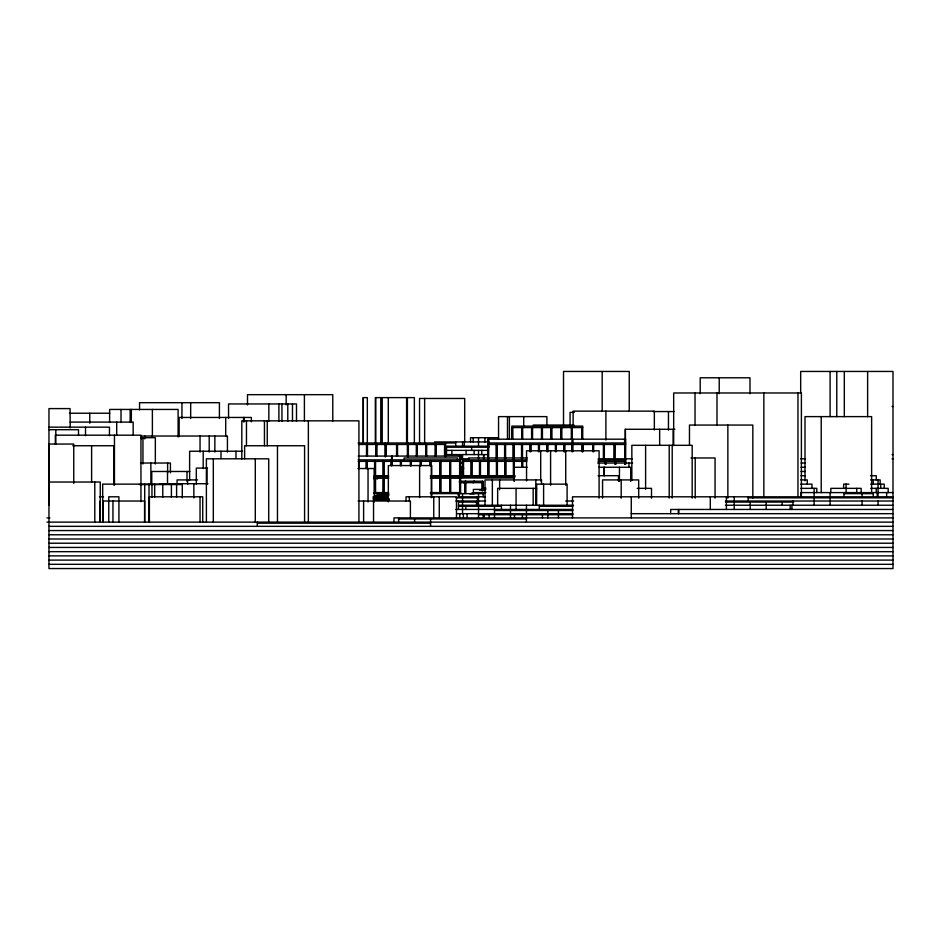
<?xml version="1.0" encoding="UTF-8"?>
<svg xmlns="http://www.w3.org/2000/svg" width="940" height="940" viewBox="0 0 940 940"><rect width="100%" height="100%" fill="white"/><g stroke="black" fill="none" stroke-linecap="round" stroke-linejoin="round"><path stroke-width="1.41" d="M892.084 406.491L893 406.491M653.265 411.555L674.168 411.555M574.317 412.39L570.063 412.39L570.063 425.538M69.36 413.236L109.792 413.236M70.195 422.095L133.151 422.095L133.151 435.208M533.203 425.056L574.093 425.056M48.962 427.16L109.463 427.16L109.463 435.737M511.853 427.582L582.73 427.582M674.885 429.274L625.229 429.274L625.229 439.497M48.962 429.697L78.502 429.697L78.502 435.443M140.648 437.711L155.347 437.711L155.347 464.007M498.47 437.711L470.529 437.711L470.529 441.941M434.55 441.941L489 441.941M358.081 442.987L455.665 442.987M487.696 442.987L625.676 442.987M48.962 444.044L73.755 444.044L73.755 483.383M358.763 444.467L445.525 444.467M487.696 444.467L625.676 444.467M72.779 445.736L113.74 445.736L113.74 485.017M446.547 446.159L489 446.159M489 447.217L446.547 447.217L446.547 454.596L488.177 454.596M444.456 450.378L488.577 450.378M242.485 451.224L189.621 451.224L189.621 480.211M892.084 454.596L893 454.596M358.152 456.076L460.577 456.076L460.577 493.629M527.34 457.968L468.543 457.968L468.543 459.872M691.029 457.968L715.058 457.968L715.058 498.153M459.86 458.814L469.013 458.814M598.275 458.814L632.268 458.814M800.68 458.814L805.416 458.814M892.084 458.814L893 458.814M358.152 459.872L460.577 459.872M527.129 459.872L462.586 459.872L462.586 476.756M598.063 459.872L625.676 459.872M358.152 461.352L460.577 461.352M462.586 461.352L526.776 461.352M598.063 461.352L625.676 461.352M140.953 463.032L170.422 463.032L170.422 472.879M459.86 463.032L462.668 463.032M597.629 463.032L632.561 463.032M801.056 463.032L805.416 463.032M459.86 467.262L462.668 467.262M514.286 467.262L527.152 467.262M598.756 467.262L630.716 467.262L630.716 481.327M801.009 467.262L805.416 467.262M459.93 467.38L462.75 467.38M207.564 468.096L196.307 468.096L196.307 484.159M459.93 468.003L463.596 468.003M357.976 468.52L374.261 468.52L374.261 501.925M460.212 468.625L463.596 468.625M459.637 469.248L463.032 469.248M459.637 469.871L463.303 469.871M459.919 470.505L463.303 470.505M459.919 471.128L462.738 471.128M189.833 471.481L151.763 471.481L151.763 484.135M801.009 471.481L805.416 471.481M462.174 471.751L460.201 471.751L460.201 477.591M374.108 475.699L388.62 475.699M430.367 475.699L460.577 475.699M462.586 475.699L515.108 475.699M598.098 475.699L618.485 475.699L618.485 481.327M800.986 475.699L805.416 475.699M870.511 475.699L876.268 475.699L876.268 479.917M374.108 476.756L388.62 476.756M430.367 476.756L515.108 476.756M373.65 478.014L377.751 478.014L377.751 478.648L373.65 478.648M460.189 478.014L513.945 478.014M374.108 478.225L388.62 478.225M430.367 478.225L460.577 478.225M197.635 479.917L177.072 479.917L177.072 484.3M800.763 479.917L807.284 479.917L807.284 484.135M870.546 479.917L880.169 479.917L880.169 484.135M459.425 481.221L482.995 481.221L482.995 482.655M459.425 481.903L482.995 481.903M48.962 482.032L100.251 482.032L100.251 522.123M459.637 482.032L482.161 481.903M459.495 482.655L483.113 482.655L483.113 489.435M159.753 483.712L207.916 483.712M800.763 484.135L811.972 484.135L811.972 488.353M848.938 484.135L843.65 484.135L843.65 488.353M870.628 484.135L884.235 484.135L884.235 488.353M139.214 484.558L181.255 484.558M484.3 488.142L485.91 488.142M536.611 488.353L497.648 488.353L497.648 505.238M637.191 488.353L651.502 488.353L651.502 498.2M800.915 488.353L816.801 488.353L816.801 492.584M870.734 488.353L888.183 488.353L888.183 492.584M482.678 488.777L485.498 488.777M485.757 489.411L473.372 489.411L473.372 492.584M479.447 490.046L485.298 490.046M374.108 492.584L388.62 492.584M430.367 492.584L460.577 492.584M472.996 492.584L485.874 492.584M893 492.584L800.927 492.584L800.927 496.802M471.375 493.206L474.207 493.206M374.108 493.629L388.702 493.629M430.367 493.629L483.184 493.629M843.967 493.629L873.26 493.629M469.765 493.841L474.207 493.841M378.844 494.217L388.714 494.217M377.445 494.804L388.725 494.804M376.047 495.392L388.725 495.392M374.661 495.979L387.339 495.979M373.262 496.567L385.94 496.567M99.452 496.802L103.494 496.802M485.404 496.802L458.274 496.802L458.274 493.629M893 496.802L572.495 496.802L572.495 517.905M373.262 497.154L384.542 497.154M373.274 497.742L383.144 497.742M456.065 497.848L478.519 497.848M748.205 497.848L893 497.848M373.286 498.318L381.757 498.318M373.309 498.905L389.348 498.905M373.262 499.751L389.348 499.751M358.116 501.02L410.404 501.02L410.404 517.905M455.806 501.02L485.628 501.02M565.727 501.02L573.564 501.02M725.504 501.02L893 501.02M458.473 502.078L477.403 502.078M725.504 502.078L793.618 502.078M48.962 505.238L49.244 444.044M458.473 505.238L573.564 505.238M725.422 505.238L893 505.238M458.462 506.296L501.431 506.296M539.337 506.296L572.954 506.296M455.806 509.457L572.954 509.457M893 509.457L670.69 509.457L670.69 513.675M494.499 510.514L572.954 510.514M456.723 513.675L572.954 513.675M631.269 513.675L893 513.675M478.519 514.732L572.954 514.732M47 517.905L49.902 517.905M893 517.905L393.966 517.905L393.966 522.123M398.607 518.951L526.459 518.951M47 522.123L893 522.123M257.325 523.169L430.567 523.169M48.962 526.341L893 526.341M48.962 530.56L893 530.56M48.962 534.778L893 534.778M48.962 538.996L893 538.996M48.962 543.226L893 543.226M48.962 547.444L893 547.444M48.962 551.663L893 551.663M48.962 555.881L893 555.881M48.962 560.099L893 560.099M48.962 564.317L893 564.317M886.655 492.584L886.655 496.802M880.733 484.135L880.733 488.353M878.066 479.917L878.066 496.802M878.066 501.02L878.066 505.238M877.208 492.584L877.208 496.802M876.209 488.353L876.209 492.584M873.201 479.917L873.201 484.135M873.26 492.584L873.26 496.802M871.627 492.584L871.627 416.62L804.993 416.62L804.993 480.892M867.632 371.453L867.632 416.69M862.086 493.629L862.086 496.802M862.086 501.02L862.086 505.238M861.158 492.584L861.158 488.353L830.831 488.353L830.831 492.584M856.751 488.353L856.751 492.584M846.094 484.135L846.094 492.584M844.32 371.453L844.32 416.69M843.967 492.584L843.967 496.802M836.764 371.453L836.764 416.69M830.091 371.453L830.091 416.69M830.114 492.584L830.114 496.802M830.114 497.848L830.114 505.238M821.219 416.62L821.219 492.584M814.134 488.353L814.134 496.802M814.134 497.848L814.134 505.238M801.397 496.802L801.397 392.979L673.675 392.979L673.675 445.619M800.68 393.343L800.68 371.453L893 371.453L893 568.547L48.962 568.547L48.962 408.595L70.065 408.595L70.195 427.923M797.966 392.979L797.966 496.802M792.902 501.02L792.902 505.238M791.915 505.238L791.915 509.457M790.164 505.238L790.164 509.457M782.174 502.078L782.174 505.238M766.194 502.078L766.194 509.457M763.844 392.979L763.844 496.802M752.834 498.094L752.834 425.056L689.466 425.056L689.466 445.501M750.202 502.078L750.202 509.457M749.991 393.731L749.991 377.786L700.206 377.786L700.206 393.731M748.205 496.802L748.205 501.02M734.222 496.802L734.222 501.02M734.222 502.078L734.222 509.457M727.854 425.056L727.854 498.094M726.397 496.802L726.397 509.457M719.218 377.786L719.218 393.731M716.997 392.979L716.997 425.15M710.288 496.802L710.288 509.457M695.212 457.968L695.212 498.153M695.024 392.979L695.024 425.15M692.181 498.082L692.181 445.313L631.845 445.313L631.845 480.493M678.856 509.457L678.856 513.675M678.292 509.457L678.292 513.675M673.111 429.274L673.111 445.349M672.206 445.313L672.206 498.082M669.209 445.313L669.209 498.082M668.457 411.555L668.457 430.203M659.657 429.274L659.657 445.349M654.346 429.968L654.346 411.132L573.13 411.132L573.13 425.62M645.604 445.313L645.604 489.294M638.683 498.2L638.683 479.917L602.564 479.917L602.564 498.2M631.269 496.802L631.269 517.905M629.248 411.097L629.248 371.453L563.518 371.453L563.518 425.785M628.966 463.032L628.966 467.262M625.676 464.219L625.676 439.191L487.696 439.191L487.696 458.814M625.441 429.274L625.441 439.497M625.112 439.191L625.112 442.987M624.724 444.467L624.724 458.814M624.724 461.352L624.724 464.219M624.607 439.191L624.607 442.987M621.199 479.917L621.199 498.2M619.448 467.262L619.448 481.327M615.876 461.352L615.876 464.219M615.371 461.352L615.418 464.219M615.007 444.467L615.007 458.814M614.913 461.352L614.913 464.219M614.56 444.467L614.502 458.814M614.055 444.467L614.055 458.814M606.065 461.352L606.065 464.219M605.9 411.132L605.9 440.108M605.56 461.352L605.607 464.219M605.113 461.352L605.113 464.219M604.338 444.467L604.338 458.814M604.314 467.262L604.314 475.699M603.88 444.467L603.88 458.814M604.032 467.262L604.032 475.699M603.832 444.467L603.832 458.814M603.386 444.467L603.386 458.814M602.188 371.453L602.188 411.097M599.097 498.153L599.097 450.801L526.553 450.801L526.553 480.928M593.657 444.467L593.657 451.647M593.163 444.467L593.211 451.647M592.705 444.467L592.705 451.647M582.988 444.467L582.988 451.647M582.73 439.062L582.73 426.114L511.853 426.114L511.853 439.062M582.283 427.582L582.236 439.062M582.036 444.467L582.036 451.647M581.778 427.582L581.778 439.062M572.883 439.191L572.883 442.987M572.812 444.467L572.812 451.647M572.378 439.191L572.378 442.987M572.366 444.467L572.366 451.647L572.272 427.582M571.814 427.582L571.767 439.062M571.861 444.467L571.861 451.647M571.32 427.582L571.32 439.062M567.102 505.238L567.102 484.135L536.705 484.135L536.611 505.238M565.727 450.801L565.727 485.24M564.811 444.467L564.811 451.647M563.859 444.467L563.859 451.647M561.803 427.582L561.803 439.062M561.356 427.582L561.309 439.062M560.851 427.582L560.851 439.062M558.431 510.514L558.431 513.675M558.431 514.732L558.431 517.905M556.351 444.467L556.351 451.647M555.846 444.467L555.893 451.647M555.387 444.467L555.387 451.647M551.851 427.582L551.851 439.062M551.345 426.114L551.392 439.062M550.887 427.582L550.887 439.062M550.593 450.801L550.593 485.24M547.879 444.467L547.879 451.647M547.844 510.514L547.844 513.675M547.844 514.732L547.844 517.905M547.386 444.467L547.433 451.647M546.904 425.056L546.904 416.62L498.553 416.62L498.553 439.121M546.927 444.467L546.927 451.647M543.602 484.135L543.602 505.238M542.427 427.582L542.427 439.062M542.439 514.732L542.439 517.905M541.969 427.582L541.922 439.062M541.475 427.582L541.475 439.062M541.534 484.135L541.534 479.917L485.005 479.917L485.005 505.238M540.7 450.801L540.7 480.928M539.419 444.467L539.419 451.647M539.337 505.238L539.337 509.457M538.972 444.467L538.914 451.647M538.467 444.467L538.467 451.647M535.8 479.917L535.8 505.238M533.168 488.353L533.168 505.238M532.557 427.582L532.557 439.062M532.052 427.582L532.099 439.062M531.594 427.582L531.594 439.062M530.959 444.467L530.959 451.647M530.454 444.467L530.513 451.647M530.007 444.467L530.007 451.647M526.459 505.238L526.459 509.457M526.459 510.514L526.459 513.675M526.459 514.732L526.388 522.123M523.709 416.62L523.709 426.466M522.675 427.582L522.675 439.062M522.769 461.352L522.769 467.086M522.499 444.467L522.499 458.814M522.428 514.732L522.428 517.905M522.229 427.582L522.229 439.062M522.323 461.352L522.264 467.086M522.182 427.582L522.182 439.062M521.723 427.582L521.723 439.062M521.817 461.352L521.817 467.086M521.547 444.467L521.547 458.814M516.072 488.353L516.072 509.457M514.509 514.732L514.509 517.905M514.309 461.352L514.286 481.327M514.039 444.467L514.039 458.814M513.863 461.352L513.804 475.699M513.945 476.756L513.945 480.798M513.581 444.467L513.534 458.814M513.357 461.352L513.357 475.699M513.087 444.467L513.087 458.814M512.805 427.582L512.805 439.062M512.3 427.582L512.359 439.062M510.479 505.238L510.479 509.457M510.479 510.514L510.479 513.675M510.479 514.732L510.479 517.905M509.386 416.62L509.386 439.121M507.483 416.62L507.483 439.121M505.849 461.352L505.849 475.699M505.579 444.467L505.579 458.814M505.121 444.467L505.074 458.814M504.897 461.352L504.897 475.699M504.615 444.467L504.615 458.814M501.431 505.238L501.431 509.457M499.622 479.917L499.622 489.764M497.389 461.352L497.389 475.699M497.107 444.467L497.107 458.814M496.931 461.352L496.884 475.699M496.614 444.467L496.661 458.814M496.426 461.352L496.426 475.699M496.156 444.467L496.156 458.814M494.499 506.296L494.499 513.675M494.499 514.732L494.499 517.905M492.349 479.917L492.349 505.238M489.176 514.732L489.176 517.905M488.765 439.191L488.765 442.987M488.918 461.352L488.918 475.699M488.647 444.467L488.647 458.814M488.471 461.352L488.424 475.699M488.26 439.191L488.26 442.987M488.154 444.467L488.201 458.814M487.966 461.352L487.966 475.699M484.887 437.711L484.887 441.941M484.194 513.675L484.194 517.905M483.736 454.596L483.736 458.814M483.583 454.596L483.583 458.814M483.184 492.584L483.184 496.802M483.207 513.675L483.207 517.905M482.561 481.221L482.596 490.786M482.032 482.655L482.032 490.786M481.762 450.378L481.762 454.596M480.457 461.352L480.457 475.699M479.964 461.352L480.011 475.699M479.506 461.352L479.506 475.699M478.519 437.711L478.519 446.159M478.519 450.378L478.519 458.814M478.519 493.629L478.519 505.238M478.519 506.296L478.519 517.905M477.45 496.802L477.45 501.02M476.933 501.02L476.933 505.238M476.521 501.02L476.521 505.238M474.359 481.221L474.359 481.903M474.148 450.378L474.148 454.596M473.924 481.221L473.971 482.032M473.407 481.903L473.407 482.655M473.184 437.711L473.184 441.941M472.961 481.903L473.008 482.655M471.998 461.352L471.998 475.699M471.645 447.217L471.645 450.378M471.551 461.352L471.492 475.699M471.046 461.352L471.046 475.699M467.086 513.675L467.086 517.905M466.076 450.378L466.076 454.596M465.841 482.655L465.841 493.488M465.735 481.221L465.735 481.903M465.782 506.296L465.782 509.457M465.288 481.221L465.335 482.032M465.335 482.655L465.277 493.488M464.689 441.73L464.689 398.466L419.546 398.466L419.546 443.163M464.771 482.655L464.771 493.488M464.337 441.941L464.337 446.159M463.82 481.903L463.82 482.655M463.538 461.352L463.538 475.699M463.373 481.903L463.42 482.655M463.385 513.675L463.385 517.905M462.539 441.941L462.539 446.159M462.539 454.596L462.539 458.814M462.539 493.629L462.539 496.802M462.539 497.848L462.539 501.02M462.539 502.078L462.539 505.238M462.539 506.296L462.539 513.675M462.174 471.128L462.174 477.591M461.211 454.596L461.211 458.814M460.013 456.076L460.013 459.872M460.13 461.352L460.083 475.699M460.13 478.225L460.083 492.584M459.801 513.675L459.801 517.905M459.625 461.352L459.625 475.699M459.625 478.225L459.625 492.584M459.507 456.076L459.507 459.872M459.284 493.629L459.284 496.802M458.45 501.02L458.45 509.457M457.439 459.872L457.439 457.968L404.071 457.968L404.071 459.872M456.476 517.905L456.476 496.802L406.033 496.802L406.033 501.02M455.665 441.941L455.665 446.159M451.882 450.378L451.882 454.596M450.718 461.352L450.718 475.699M450.718 478.225L450.718 492.584M450.26 461.352L450.213 475.699M450.26 478.225L450.213 492.584M449.767 461.352L449.767 475.699M449.767 478.225L449.767 492.584M445.525 442.987L445.525 457.063M444.573 444.467L444.573 455.947M440.848 461.352L440.848 475.699M440.848 478.225L440.848 492.584M439.897 461.352L439.897 475.699M439.897 478.225L439.897 492.584M439.274 496.802L439.274 517.905M436.101 444.467L436.101 455.947M435.655 444.467L435.608 455.947M435.149 444.467L435.149 455.947M433.751 496.802L433.751 517.905M431.754 497.554L431.754 465.57L388.338 465.57L388.338 501.913M431.272 465.57L431.272 497.554M430.978 461.352L430.978 465.653M430.567 518.951L430.567 526.341M430.485 461.352L430.532 465.653M430.027 461.352L430.027 465.653M426.69 444.467L426.69 455.947M426.184 444.467L426.231 455.947M425.738 444.467L425.738 455.947M424.633 398.466L424.633 443.163M421.12 461.352L421.12 465.653M420.615 461.352L420.662 465.653M420.168 461.352L420.168 465.653M419.616 465.57L419.616 497.554M417.266 444.467L417.266 455.947M416.772 444.467L416.82 455.947M416.314 444.467L416.314 455.947M414.587 518.951L414.587 522.123M414.364 443.046L414.364 397.62L375.33 397.62L375.33 443.046M411.25 461.352L411.25 465.653M410.298 461.352L410.298 465.653M409.346 496.802L409.346 501.02M408.36 444.467L408.36 455.947M407.854 442.987L407.854 457.063M407.408 397.62L407.408 443.046M407.396 444.467L407.396 455.947M406.597 397.62L406.597 443.046M401.38 461.352L401.38 465.653M400.934 461.352L400.887 465.653M400.428 461.352L400.428 465.653M398.607 517.905L398.607 522.123M397.526 444.467L397.526 455.947M397.021 444.467L397.068 455.947M396.574 444.467L396.574 455.947M392.086 456.076L392.086 459.872M392.027 461.352L392.027 465.653M391.581 456.076L391.522 465.653M391.064 461.352L391.064 465.653M388.302 397.62L388.302 443.046M387.339 495.392L387.339 499.751M386.246 444.467L386.246 455.947M385.94 495.979L385.94 499.751M385.741 444.467L385.788 455.947M385.341 444.467L385.341 455.947M385.282 442.987L385.282 457.063M384.542 496.567L384.542 499.751M384.014 461.352L384.014 475.699M384.014 478.225L384.014 492.584M383.508 461.352L383.555 475.699M383.555 478.225L383.508 492.584M383.062 461.352L383.062 475.699M383.062 478.225L383.062 492.584M383.144 497.154L383.144 499.751M382.216 397.62L382.216 443.046M381.757 497.742L381.757 499.751M380.782 397.62L380.782 443.046M380.359 498.318L380.359 499.751M380.242 493.629L380.242 494.898M378.961 498.905L378.961 499.751M377.422 478.014L377.422 478.648M376.87 444.467L376.87 455.947M376.423 444.467L376.364 455.947M375.788 397.62L375.788 443.046M375.918 444.467L375.918 455.947M375.554 461.352L375.554 475.699M375.554 478.225L375.554 492.584M375.048 461.352L375.095 475.699M375.095 478.225L375.048 492.584M374.602 461.352L374.602 475.699M374.602 478.225L374.602 492.584M373.544 501.02L373.544 522.123M368.045 468.52L368.045 501.925M367.317 443.046L367.317 397.62L363.181 397.62L363.181 443.046M367.458 444.467L367.458 455.947M367 444.467L366.953 455.947M367.094 461.352L367.094 468.52M366.635 461.352L366.588 468.52M366.506 444.467L366.506 455.947M366.13 461.352L366.13 468.52M363.615 501.02L363.615 522.123M363.334 397.62L363.334 443.046M358.927 522.123L358.927 420.838L241.815 420.838L241.815 459.002M358.622 461.352L358.622 468.52M332.772 420.979L332.772 394.671L247.49 394.671L247.49 404.905M308.367 420.838L308.367 522.123M304.584 522.123L304.584 445.736L244.623 445.736L244.623 458.708M304.396 394.671L304.396 420.979M296.5 421.32L296.5 403.953L228.549 403.953L228.549 418.418M292.481 403.953L292.481 421.32M287.793 403.953L287.793 421.32M286.171 394.671L286.171 404.905M281.953 403.953L281.953 421.32M278.898 403.953L278.898 421.32M277.464 445.736L277.464 522.123M268.84 403.953L268.84 421.32M268.723 522.123L268.723 458.814L206.389 458.814L206.389 522.123M267.254 420.838L267.254 445.783M264.446 420.838L264.446 445.783M257.325 522.123L257.325 526.341M255.292 458.814L255.292 522.123M251.368 421.849L251.368 417.454L179.129 417.454L179.129 436.501M246.468 420.838L246.468 445.783M244.212 417.454L244.212 421.849M243.566 417.454L243.566 421.849M235.975 451.224L235.975 458.473M227.421 452.07L227.421 436.031L141.552 436.031L141.552 438.945M225.706 417.454L225.706 436.501M220.994 451.224L220.994 458.473M219.408 418.523L219.408 402.684L139.555 402.684L139.555 409.887M214.849 436.031L214.849 452.07M213.309 458.814L213.309 522.123M209.197 436.031L209.197 452.07M207.012 468.096L207.012 484.159M203.204 451.224L203.204 468.613M202.734 522.123L202.734 496.802L149.389 496.802L149.389 522.123M200.044 436.031L200.044 452.07M200.044 496.802L200.044 522.123M193.84 483.712L193.84 497.941M190.679 402.684L190.679 418.523M187.589 479.917L187.589 484.3M187.001 471.481L187.001 481.327M182.29 483.712L182.29 497.941M181.949 402.684L181.949 418.523M178.107 436.959L178.107 409.44L109.616 409.44L109.616 422.483M176.603 497.284L176.603 484.135L102.683 484.135L102.683 522.123M171.397 484.135L171.397 497.284M167.614 463.032L167.614 472.879M167.52 471.481L167.52 484.135M162.773 484.135L162.773 497.284M154.665 484.135L154.665 497.284M152.386 409.44L152.386 436.959M151.951 484.135L151.951 497.284M150.858 463.032L150.858 484.135M149.013 484.135L149.013 522.123M144.76 436.031L144.76 438.945M144.701 484.135L144.701 522.123M144.584 522.123L144.584 501.02L103.224 501.02L103.224 522.123M142.951 437.711L142.951 464.007M140.953 501.666L140.953 435.185L55.331 435.185L55.331 443.986M131.341 409.44L131.341 422.483M130.155 409.44L130.155 422.483M121.013 409.44L121.013 422.483M118.922 522.123L118.922 496.802L108.758 496.802L108.758 522.123M116.701 422.095L116.701 435.208M114.457 435.185L114.457 485.064M112.953 501.02L112.953 522.123M100.157 501.02L100.157 522.123M94.787 482.032L94.787 522.123M91.603 445.736L91.603 482.103M89.77 413.236L89.77 423.212M85.517 427.16L85.517 435.737M55.801 429.697L55.801 444.068M625.229 458.814L625.229 444.467L625.182 458.814M625.229 464.219L625.229 461.352L625.182 464.219M582.542 451.647L582.542 444.467L582.483 451.647M564.353 451.647L564.353 444.467L564.306 451.647M522.041 458.814L522.041 444.467L521.994 458.814M505.391 475.699L505.391 461.352L505.344 475.699M463.091 475.699L463.091 461.352L463.032 475.699M445.066 455.947L445.066 444.467L445.02 455.947M440.402 475.699L440.402 461.352L440.343 475.699M440.402 492.584L440.402 478.225L440.343 492.584M410.804 465.653L410.804 461.352L410.745 465.653"/></g></svg>
